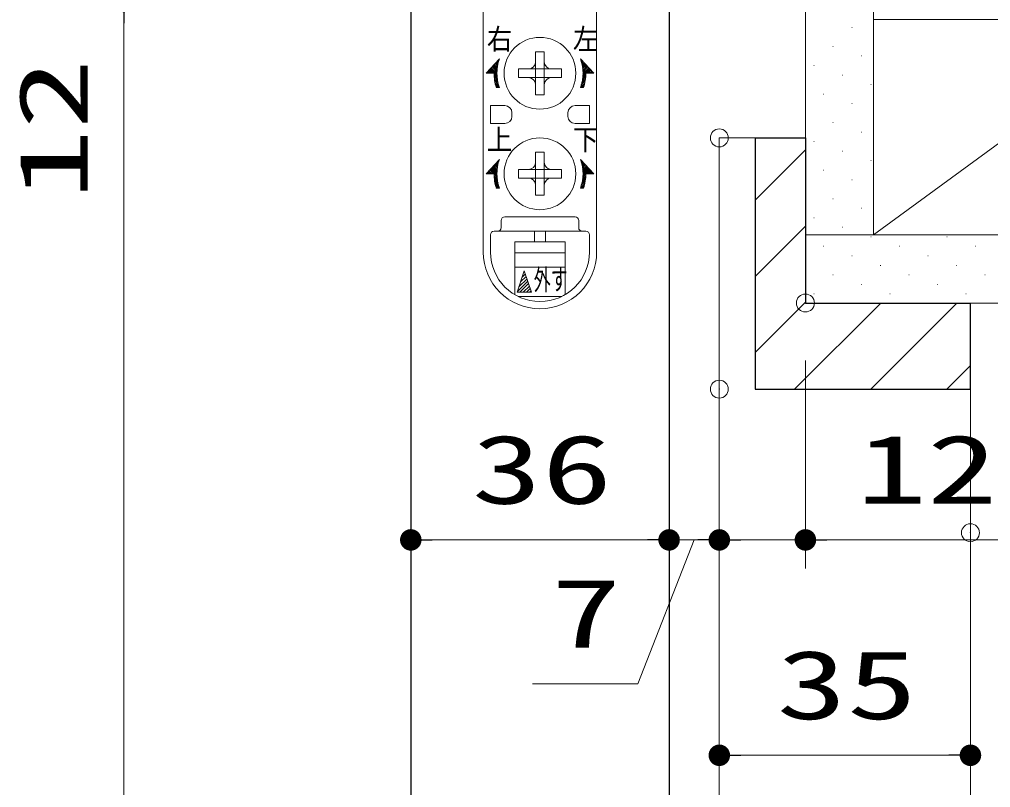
# Model space of a CAD drawing. Units: millimetres, scale not verified. Extents: x -1306 to 1306, y -607 to 607.
# Drawn here: x -566.7 to -431.4, y 278.3 to 385.3 of the extents above; entities that cross this region are included whole.
import ezdxf
from ezdxf.enums import TextEntityAlignment as Align

# ---------------------------------------------------------------- set-up
doc = ezdxf.new("R2010")
doc.units = ezdxf.units.MM
doc.header["$LTSCALE"] = 5
doc.header["$PDMODE"] = 32
doc.header["$PDSIZE"] = 2.5
for name, color, linetype, lineweight in [('0-1_線(黄)', 2, 'Continuous', 15), ('0-D_線(白)', 7, 'Continuous', 30), ('1-0_線(水)', 4, 'Continuous', 9), ('1-1_寸法線', 3, 'Continuous', 13), ('1-2_ハッチング', 6, 'Continuous', 9), ('1-4_DEFPOINTS', 7, 'Continuous', 5), ('1-5_0', 3, 'Continuous', 25)]:
    doc.layers.add(name, color=color, linetype=linetype, lineweight=lineweight)
doc.styles.add('ＭＳ ゴシック', font='')
doc.styles.get('ＭＳ ゴシック').set_extended_font_data('MS Gothic')

# ---------------------------------------------------------------- blocks, each defined once
blk = doc.blocks.new('_DOT')
at = {"layer": '1-5_0'}
blk.add_line((-2.5, 0), (-5, 0), dxfattribs=at)
for points in [[(0, 0), (-1.34, 2.111), (-1.064, 2.262)], [(0, 0), (-1.064, 2.262), (-0.773, 2.378)], [(0, 0), (-0.773, 2.378), (-0.468, 2.456)], [(0, 0), (-0.468, 2.456), (-0.157, 2.495)], [(0, 0), (-0.157, 2.495), (0.157, 2.495)], [(0, 0), (0.157, 2.495), (0.468, 2.456)], [(0, 0), (0.468, 2.456), (0.773, 2.378)], [(0, 0), (0.773, 2.378), (1.064, 2.262)], [(0, 0), (1.064, 2.262), (1.34, 2.111)], [(0, 0), (-2.5, 0), (-2.48, 0.313)], [(0, 0), (-2.48, -0.313), (-2.5, 0)], [(0, 0), (-2.48, 0.313), (-2.421, 0.622)], [(0, 0), (-2.421, -0.622), (-2.48, -0.313)], [(0, 0), (-2.421, 0.622), (-2.324, 0.92)], [(0, 0), (-2.324, -0.92), (-2.421, -0.622)], [(0, 0), (-2.324, 0.92), (-2.191, 1.204)], [(0, 0), (-2.191, -1.204), (-2.324, -0.92)], [(0, 0), (-2.191, 1.204), (-2.023, 1.469)], [(0, 0), (-2.023, -1.469), (-2.191, -1.204)], [(0, 0), (-2.023, 1.469), (-1.822, 1.711)], [(0, 0), (-1.822, -1.711), (-2.023, -1.469)], [(0, 0), (-1.822, 1.711), (-1.594, 1.926)], [(0, 0), (-1.594, -1.926), (-1.822, -1.711)], [(0, 0), (-1.594, 1.926), (-1.34, 2.111)], [(0, 0), (-1.34, -2.111), (-1.594, -1.926)], [(0, 0), (-1.064, -2.262), (-1.34, -2.111)], [(0, 0), (-0.773, -2.378), (-1.064, -2.262)], [(0, 0), (-0.468, -2.456), (-0.773, -2.378)], [(0, 0), (-0.157, -2.495), (-0.468, -2.456)], [(0, 0), (0.157, -2.495), (-0.157, -2.495)], [(0, 0), (1.34, 2.111), (1.594, 1.926)], [(0, 0), (1.594, 1.926), (1.822, 1.711)], [(0, 0), (1.822, 1.711), (2.023, 1.469)], [(0, 0), (2.023, 1.469), (2.191, 1.204)], [(0, 0), (2.191, 1.204), (2.324, 0.92)], [(0, 0), (2.324, 0.92), (2.421, 0.622)], [(0, 0), (2.421, 0.622), (2.48, 0.313)], [(0, 0), (2.48, 0.313), (2.5, 0)], [(0, 0), (0.468, -2.456), (0.157, -2.495)], [(0, 0), (0.773, -2.378), (0.468, -2.456)], [(0, 0), (1.064, -2.262), (0.773, -2.378)], [(0, 0), (1.34, -2.111), (1.064, -2.262)], [(0, 0), (1.594, -1.926), (1.34, -2.111)], [(0, 0), (1.822, -1.711), (1.594, -1.926)], [(0, 0), (2.023, -1.469), (1.822, -1.711)], [(0, 0), (2.191, -1.204), (2.023, -1.469)], [(0, 0), (2.324, -0.92), (2.191, -1.204)], [(0, 0), (2.421, -0.622), (2.324, -0.92)], [(0, 0), (2.48, -0.313), (2.421, -0.622)], [(0, 0), (2.5, 0), (2.48, -0.313)]]:
    blk.add_solid(points, dxfattribs=at)

msp = doc.modelspace()

# ---------------------------------------------------------------- linework, layer by layer
at = {"layer": '0-1_線(黄)'}
for p, q in [((-447.663, 355.258), (-447.663, 483.26)), ((-457.163, 397.26), (-457.163, 345.758)), ((-447.663, 385.256), (-406.663, 385.256)), ((-447.663, 355.258), (-406.663, 385.256)), ((-457.163, 355.258), (-397.163, 355.258)), ((-457.163, 345.758), (-397.163, 345.758))]:
    msp.add_line(p, q, dxfattribs=at)
at = {"layer": '0-D_線(白)'}
for p, q in [((-512.163, 387.76), (-512.163, 274.766)), ((-476.163, 387.76), (-476.163, 274.766)), ((-464.163, 368.758), (-457.163, 368.758)), ((-434.163, 333.758), (-434.163, 345.758))]:
    msp.add_line(p, q, dxfattribs=at)
for points in [[(-464.163, 368.758), (-464.163, 333.758), (-434.163, 333.758)], [(-457.163, 368.758), (-457.163, 345.758), (-434.163, 345.758)]]:
    msp.add_lwpolyline(points, dxfattribs=at)
at = {"layer": '1-0_線(水)'}
for p, q in [((-502.063, 387.76), (-502.063, 352.86)), ((-486.263, 387.76), (-486.263, 352.86)), ((-494.763, 380.76), (-494.163, 380.76)), ((-494.763, 379.36), (-494.763, 380.76)), ((-500.076, 378.775), (-500.415, 379.114)), ((-500.03, 378.953), (-500.307, 379.231)), ((-499.983, 379.131), (-500.2, 379.348)), ((-499.937, 379.309), (-500.092, 379.464)), ((-499.891, 379.488), (-499.984, 379.581)), ((-499.844, 379.666), (-499.877, 379.698)), ((-494.763, 378.36), (-494.763, 379.36)), ((-488.481, 379.666), (-488.449, 379.698)), ((-488.435, 379.488), (-488.341, 379.581)), ((-488.389, 379.309), (-488.234, 379.464)), ((-488.342, 379.131), (-488.126, 379.348)), ((-488.296, 378.953), (-488.018, 379.231)), ((-488.249, 378.775), (-487.911, 379.114)), ((-501.53, 377.76), (-501.599, 377.829)), ((-501.306, 377.76), (-501.492, 377.946)), ((-501.081, 377.76), (-501.384, 378.062)), ((-500.857, 377.76), (-501.276, 378.179)), ((-500.632, 377.76), (-501.169, 378.296)), ((-500.408, 377.76), (-501.061, 378.413)), ((-500.183, 377.76), (-500.953, 378.53)), ((-500.147, 377.948), (-500.846, 378.647)), ((-500.129, 378.155), (-500.738, 378.763)), ((-500.112, 378.361), (-500.63, 378.88)), ((-500.119, 377.246), (-500.557, 377.684)), ((-500.094, 378.568), (-500.523, 378.997)), ((-500.14, 377.492), (-500.408, 377.76)), ((-500.161, 377.737), (-500.183, 377.76)), ((-497.163, 377.16), (-497.163, 377.76)), ((-494.763, 377.76), (-494.763, 378.36)), ((-494.163, 378.36), (-493.563, 378.36)), ((-493.563, 378.36), (-492.563, 378.36)), ((-493.563, 377.76), (-493.563, 377.16)), ((-492.563, 378.36), (-491.163, 378.36)), ((-491.163, 378.36), (-491.163, 377.76)), ((-488.232, 378.568), (-487.803, 378.997)), ((-488.214, 378.361), (-487.695, 378.88)), ((-488.206, 377.246), (-487.769, 377.684)), ((-488.196, 378.155), (-487.588, 378.763)), ((-488.186, 377.492), (-487.918, 377.76)), ((-488.179, 377.948), (-487.48, 378.647)), ((-488.165, 377.737), (-488.142, 377.76)), ((-488.142, 377.76), (-487.372, 378.53)), ((-487.918, 377.76), (-487.265, 378.413)), ((-487.693, 377.76), (-487.157, 378.296)), ((-487.469, 377.76), (-487.049, 378.179)), ((-487.244, 377.76), (-486.942, 378.062)), ((-487.02, 377.76), (-486.834, 377.946)), ((-486.795, 377.76), (-486.726, 377.829)), ((-500.098, 377.001), (-500.537, 377.44)), ((-500.077, 376.756), (-500.518, 377.196)), ((-500.001, 376.454), (-500.498, 376.952)), ((-499.921, 376.151), (-500.471, 376.7)), ((-499.842, 375.847), (-500.399, 376.403)), ((-495.763, 377.16), (-497.163, 377.16)), ((-494.763, 377.16), (-495.763, 377.16)), ((-494.163, 377.16), (-494.763, 377.16)), ((-493.563, 377.16), (-493.563, 376.16)), ((-488.483, 375.847), (-487.927, 376.403)), ((-488.404, 376.151), (-487.855, 376.7)), ((-488.325, 376.454), (-487.827, 376.952)), ((-488.248, 376.756), (-487.808, 377.196)), ((-488.227, 377.001), (-487.788, 377.44)), ((-499.979, 375.76), (-500.327, 376.107)), ((-500.204, 375.76), (-500.255, 375.81)), ((-499.82, 375.76), (-500.242, 375.76)), ((-493.563, 376.16), (-493.563, 374.76)), ((-488.506, 375.76), (-488.083, 375.76)), ((-488.346, 375.76), (-487.999, 376.107)), ((-488.122, 375.76), (-488.071, 375.81)), ((-493.563, 374.76), (-494.163, 374.76)), ((-501.063, 373.26), (-499.063, 373.26)), ((-501.063, 370.76), (-501.063, 373.26)), ((-498.063, 372.26), (-498.063, 371.76)), ((-498.063, 372.26), (-498.063, 371.76)), ((-490.263, 372.26), (-490.263, 371.76)), ((-487.263, 373.26), (-489.263, 373.26)), ((-487.263, 370.76), (-487.263, 373.26)), ((-499.063, 370.76), (-501.063, 370.76)), ((-489.263, 370.76), (-487.263, 370.76)), ((-469.163, 163.761), (-469.163, 368.758)), ((-469.163, 368.758), (-464.163, 368.758)), ((-499.937, 365.309), (-500.092, 365.464)), ((-499.891, 365.488), (-499.984, 365.581)), ((-499.844, 365.666), (-499.877, 365.698)), ((-494.763, 366.76), (-494.163, 366.76)), ((-494.763, 365.36), (-494.763, 366.76)), ((-494.163, 366.76), (-493.563, 366.76)), ((-493.563, 366.76), (-493.563, 365.36)), ((-488.481, 365.666), (-488.449, 365.698)), ((-488.435, 365.488), (-488.341, 365.581)), ((-488.389, 365.309), (-488.234, 365.464)), ((-500.857, 363.76), (-501.276, 364.179)), ((-500.632, 363.76), (-501.169, 364.296)), ((-500.408, 363.76), (-501.061, 364.413)), ((-500.183, 363.76), (-500.953, 364.53)), ((-500.147, 363.948), (-500.846, 364.647)), ((-500.129, 364.155), (-500.738, 364.763)), ((-500.112, 364.361), (-500.63, 364.88)), ((-500.094, 364.568), (-500.523, 364.997)), ((-500.076, 364.775), (-500.415, 365.114)), ((-500.03, 364.953), (-500.307, 365.231)), ((-499.983, 365.131), (-500.2, 365.348)), ((-494.763, 364.36), (-494.763, 365.36)), ((-494.763, 363.76), (-494.763, 364.36)), ((-494.163, 364.36), (-493.563, 364.36)), ((-493.563, 364.36), (-492.563, 364.36)), ((-492.563, 364.36), (-491.163, 364.36)), ((-491.163, 364.36), (-491.163, 363.76)), ((-488.342, 365.131), (-488.126, 365.348)), ((-488.296, 364.953), (-488.018, 365.231)), ((-488.249, 364.775), (-487.911, 365.114)), ((-488.232, 364.568), (-487.803, 364.997)), ((-488.214, 364.361), (-487.695, 364.88)), ((-488.196, 364.155), (-487.588, 364.763)), ((-488.179, 363.948), (-487.48, 364.647)), ((-488.142, 363.76), (-487.372, 364.53)), ((-487.918, 363.76), (-487.265, 364.413)), ((-487.693, 363.76), (-487.157, 364.296)), ((-487.469, 363.76), (-487.049, 364.179)), ((-501.53, 363.76), (-501.599, 363.829)), ((-501.306, 363.76), (-501.492, 363.946)), ((-501.081, 363.76), (-501.384, 364.062)), ((-500.119, 363.246), (-500.557, 363.684)), ((-500.098, 363.001), (-500.537, 363.44)), ((-500.077, 362.756), (-500.518, 363.196)), ((-500.001, 362.454), (-500.498, 362.952)), ((-500.14, 363.492), (-500.408, 363.76)), ((-500.161, 363.737), (-500.183, 363.76)), ((-497.163, 363.16), (-497.163, 363.76)), ((-495.763, 363.16), (-497.163, 363.16)), ((-494.763, 363.16), (-495.763, 363.16)), ((-494.163, 363.16), (-494.763, 363.16)), ((-493.563, 363.76), (-493.563, 363.16)), ((-493.563, 363.16), (-493.563, 362.16)), ((-488.325, 362.454), (-487.827, 362.952)), ((-488.248, 362.756), (-487.808, 363.196)), ((-488.227, 363.001), (-487.788, 363.44)), ((-488.206, 363.246), (-487.769, 363.684)), ((-488.186, 363.492), (-487.918, 363.76)), ((-488.165, 363.737), (-488.142, 363.76)), ((-487.244, 363.76), (-486.942, 364.062)), ((-487.02, 363.76), (-486.834, 363.946)), ((-486.795, 363.76), (-486.726, 363.829)), ((-499.921, 362.151), (-500.471, 362.7)), ((-499.842, 361.847), (-500.399, 362.403)), ((-499.979, 361.76), (-500.327, 362.107)), ((-500.204, 361.76), (-500.255, 361.81)), ((-499.82, 361.76), (-500.242, 361.76)), ((-493.563, 362.16), (-493.563, 360.76)), ((-488.506, 361.76), (-488.083, 361.76)), ((-488.483, 361.847), (-487.927, 362.403)), ((-488.404, 362.151), (-487.855, 362.7)), ((-488.346, 361.76), (-487.999, 362.107)), ((-488.122, 361.76), (-488.071, 361.81)), ((-493.563, 360.76), (-494.163, 360.76)), ((-489.263, 357.76), (-499.063, 357.76)), ((-499.563, 357.26), (-499.563, 356.26)), ((-499.563, 356.76), (-499.563, 356.26)), ((-488.763, 357.26), (-488.763, 356.26)), ((-501.063, 355.26), (-501.063, 352.86)), ((-500.063, 355.76), (-500.563, 355.76)), ((-488.263, 355.76), (-500.063, 355.76)), ((-494.913, 354.26), (-494.913, 355.76)), ((-493.413, 354.26), (-493.413, 355.76)), ((-487.763, 355.76), (-488.263, 355.76)), ((-487.263, 355.26), (-487.263, 352.86)), ((-490.663, 352.76), (-497.663, 352.76)), ((-490.663, 350.76), (-497.663, 350.76)), ((-496.866, 348.687), (-496.079, 349.473)), ((-496.641, 349.36), (-496.191, 349.81)), ((-496.417, 350.034), (-496.304, 350.147)), ((-497.315, 347.34), (-495.854, 348.8)), ((-497.09, 348.013), (-495.967, 349.137)), ((-496.945, 347.26), (-495.742, 348.463)), ((-496.496, 347.26), (-495.63, 348.126)), ((-497.191, 346.66), (-491.135, 346.66)), ((-496.047, 347.26), (-495.518, 347.789)), ((-495.598, 347.26), (-495.405, 347.453)), ((-434.163, 333.758), (-434.163, 345.758)), ((-434.163, 163.761), (-434.163, 345.758))]:
    msp.add_line(p, q, dxfattribs=at)
for points in [[(-494.163, 380.76), (-493.563, 380.76), (-493.563, 379.36)], [(-500.563, 377.76), (-501.663, 377.76), (-499.82, 379.76)], [(-493.563, 379.36), (-493.563, 378.36), (-493.563, 377.76)], [(-487.763, 377.76), (-486.663, 377.76), (-488.506, 379.76)], [(-497.163, 377.76), (-497.163, 378.36), (-495.763, 378.36)], [(-495.763, 378.36), (-494.763, 378.36), (-494.163, 378.36)], [(-494.763, 376.16), (-494.763, 377.16), (-494.763, 377.76)], [(-491.163, 377.76), (-491.163, 377.16), (-492.563, 377.16)], [(-492.563, 377.16), (-493.563, 377.16), (-494.163, 377.16)], [(-494.163, 374.76), (-494.763, 374.76), (-494.763, 376.16)], [(-500.563, 363.76), (-501.663, 363.76), (-499.82, 365.76)], [(-487.763, 363.76), (-486.663, 363.76), (-488.506, 365.76)], [(-497.163, 363.76), (-497.163, 364.36), (-495.763, 364.36)], [(-495.763, 364.36), (-494.763, 364.36), (-494.163, 364.36)], [(-493.563, 365.36), (-493.563, 364.36), (-493.563, 363.76)], [(-494.763, 362.16), (-494.763, 363.16), (-494.763, 363.76)], [(-492.563, 363.16), (-493.563, 363.16), (-494.163, 363.16)], [(-491.163, 363.76), (-491.163, 363.16), (-492.563, 363.16)], [(-494.163, 360.76), (-494.763, 360.76), (-494.763, 362.16)], [(-490.663, 346.913), (-490.663, 350.76), (-490.663, 354.26), (-497.663, 354.26)], [(-497.663, 346.913), (-497.663, 350.76), (-497.663, 354.26)]]:
    msp.add_lwpolyline(points, dxfattribs=at)
msp.add_lwpolyline([(-497.341, 347.26), (-496.341, 350.26), (-495.341, 347.26)], close=True, dxfattribs=at)
for centre in [(-494.163, 377.76), (-494.163, 363.76)]:
    msp.add_circle(centre, 5, dxfattribs=at)
for centre, radius, start, end in [((-494.163, 377.76), 6, 160.52878, 199.47122), ((-495.763, 379.36), 1, 270, 0), ((-492.563, 379.36), 1, 180, 270), ((-494.163, 377.76), 6, 340.52878, 19.47122), ((-494.163, 377.76), 6.4, 180, 198.20996), ((-494.163, 377.76), 6.4, 341.79004, 0), ((-495.763, 376.16), 1, 0, 90), ((-492.563, 376.16), 1, 90, 180), ((-499.063, 372.26), 1, 0, 90), ((-489.263, 372.26), 1, 90, 180), ((-499.063, 371.76), 1, 270, 0), ((-489.263, 371.76), 1, 180, 270), ((-494.163, 363.76), 6, 160.52878, 199.47122), ((-494.163, 363.76), 6, 340.52878, 19.47122), ((-495.763, 365.36), 1, 270, 0), ((-492.563, 365.36), 1, 180, 270), ((-494.163, 363.76), 6.4, 180, 198.20996), ((-495.763, 362.16), 1, 0, 90), ((-492.563, 362.16), 1, 90, 180), ((-494.163, 363.76), 6.4, 341.79004, 0), ((-499.063, 357.26), 0.5, 90, 180), ((-489.263, 357.26), 0.5, 0, 90), ((-500.063, 356.26), 0.5, 270, 0), ((-488.263, 356.26), 0.5, 180, 270), ((-500.563, 355.26), 0.5, 90, 180), ((-487.763, 355.26), 0.5, 0, 90), ((-494.163, 352.86), 7.9, 180, 0), ((-494.163, 352.86), 6.9, 180, 0)]:
    msp.add_arc(centre, radius, start, end, dxfattribs=at)
at = {"layer": '1-1_寸法線'}
for p, q in [((-552.183, 384.76), (-552.183, 358.998)), ((-552.183, 384.76), (-552.183, -65.24)), ((-512.163, 379.76), (-512.163, 308.76)), ((-476.163, 379.76), (-476.163, 308.76)), ((-476.163, 379.76), (-476.163, 308.76)), ((-469.163, 360.758), (-469.163, 308.76)), ((-469.163, 360.758), (-469.163, 308.76)), ((-457.163, 337.758), (-457.163, 308.76)), ((-469.163, 325.758), (-469.163, 278.76)), ((-509.163, 312.76), (-479.163, 312.76)), ((-479.163, 312.76), (-482.163, 312.76)), ((-476.163, 312.76), (-469.163, 312.76)), ((-476.163, 312.76), (-469.163, 312.76)), ((-472.163, 312.76), (-475.163, 312.76)), ((-469.163, 312.76), (-457.163, 312.76)), ((-466.163, 312.76), (-463.163, 312.76)), ((-454.163, 312.76), (-428.401, 312.76)), ((-434.163, 305.76), (-434.163, 278.76)), ((-466.163, 282.76), (-437.163, 282.76))]:
    msp.add_line(p, q, dxfattribs=at)
msp.add_lwpolyline([(-472.663, 312.76), (-480.537, 292.725), (-495.204, 292.725)], dxfattribs=at)
at = {"layer": '1-2_ハッチング'}
for p, q in [((-450.7, 384.147), (-450.65, 384.147)), ((-453.352, 381.496), (-453.302, 381.496)), ((-449.374, 380.17), (-449.324, 380.17)), ((-456.004, 378.844), (-455.954, 378.844)), ((-452.026, 377.518), (-451.976, 377.518)), ((-448.049, 376.192), (-447.999, 376.192)), ((-454.678, 374.866), (-454.628, 374.866)), ((-450.7, 373.541), (-450.65, 373.541)), ((-453.352, 370.889), (-453.302, 370.889)), ((-449.374, 369.563), (-449.324, 369.563)), ((-456.004, 368.237), (-455.954, 368.237)), ((-464.163, 360.078), (-457.163, 367.078)), ((-452.026, 366.911), (-451.976, 366.911)), ((-448.049, 365.586), (-447.999, 365.586)), ((-454.678, 364.26), (-454.628, 364.26)), ((-450.7, 362.934), (-450.65, 362.934)), ((-453.352, 360.282), (-453.302, 360.282)), ((-449.374, 358.956), (-449.324, 358.956)), ((-456.004, 357.631), (-455.954, 357.631)), ((-464.163, 349.471), (-457.163, 356.471)), ((-452.026, 356.305), (-451.976, 356.305)), ((-448.049, 354.979), (-447.999, 354.979)), ((-448.049, 354.979), (-447.999, 354.979)), ((-437.442, 354.979), (-437.392, 354.979)), ((-454.678, 353.653), (-454.628, 353.653)), ((-444.071, 353.653), (-444.021, 353.653)), ((-433.465, 353.653), (-433.415, 353.653)), ((-450.7, 352.327), (-450.65, 352.327)), ((-440.094, 352.327), (-440.044, 352.327)), ((-446.723, 351.002), (-446.673, 351.002)), ((-436.116, 351.002), (-436.066, 351.002)), ((-453.352, 349.676), (-453.302, 349.676)), ((-442.745, 349.676), (-442.695, 349.676)), ((-432.139, 349.676), (-432.089, 349.676)), ((-449.374, 348.35), (-449.324, 348.35)), ((-438.768, 348.35), (-438.718, 348.35)), ((-456.004, 347.024), (-455.954, 347.024)), ((-445.397, 347.024), (-445.347, 347.024)), ((-434.79, 347.024), (-434.74, 347.024)), ((-464.163, 338.865), (-457.163, 345.865)), ((-458.663, 333.758), (-446.663, 345.758)), ((-448.057, 333.758), (-436.057, 345.758)), ((-437.45, 333.758), (-434.163, 337.045))]:
    msp.add_line(p, q, dxfattribs=at)
at = {"layer": '1-4_DEFPOINTS'}
for p in [(-469.163, 368.758), (-457.163, 345.758), (-469.163, 333.758), (-434.163, 313.76), (-476.163, 312.76), (-469.163, 312.76), (-457.163, 312.76), (-434.163, 282.76)]:
    msp.add_point(p, dxfattribs=at)

# ---------------------------------------------------------------- block references
at = {"layer": '1-1_寸法線', "xscale": 0.6, "yscale": 0.6}
for p, rotation in [((-552.183, 387.76), 90), ((-552.183, 387.76), 90), ((-512.163, 312.76), 180), ((-469.163, 312.76), 180), ((-457.163, 312.76), 180), ((-469.163, 282.76), 180)]:
    msp.add_blockref('_DOT', p, dxfattribs=dict(at, rotation=rotation))
for p in [(-476.163, 312.76), (-476.163, 312.76), (-469.163, 312.76), (-434.163, 282.76)]:
    msp.add_blockref('_DOT', p, dxfattribs=at)

# ---------------------------------------------------------------- texts
at = {"layer": '1-0_線(水)', "style": 'ＭＳ ゴシック'}
for s, height, width, p in [('右', 2.896, 0.9, (-501.563, 380.205)), ('左', 2.896, 0.9, (-489.563, 380.205)), ('上', 2.896, 0.9, (-501.563, 366.205)), ('下', 2.896, 0.9, (-489.563, 366.205)), ('外す', 2.886, 0.6, (-495.021, 346.705))]:
    msp.add_text(s, height=height, dxfattribs=dict(at, width=width)).set_placement(p, align=Align.BOTTOM_LEFT)
at = {"layer": '1-1_寸法線', "style": 'ＭＳ ゴシック', "width": 1.5}
msp.add_text('12', height=9.604, rotation=90, dxfattribs=at).set_placement((-554.332, 360.141), align=Align.BOTTOM_LEFT)
for s, p in [('36', (-503.687, 314.909)), ('12', (-450.02, 314.909)), ('7', (-492.633, 294.875)), ('35', (-461.187, 284.909))]:
    msp.add_text(s, height=9.604, dxfattribs=at).set_placement(p, align=Align.BOTTOM_LEFT)

doc.saveas('drawing.dxf')
